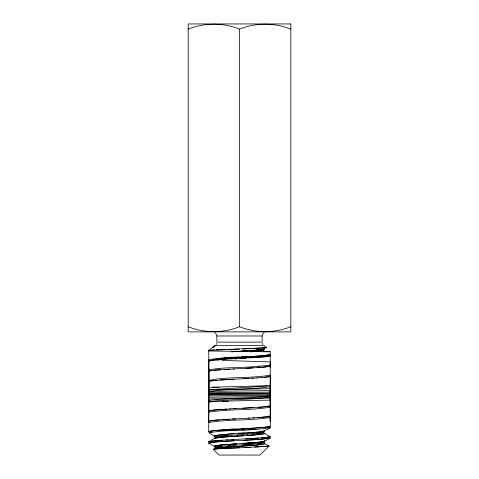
<?xml version="1.0" encoding="UTF-8"?>
<svg xmlns="http://www.w3.org/2000/svg" width="479" height="479" viewBox="0 0 479 479"><rect width="100%" height="100%" fill="white"/><g stroke="black" fill="none" stroke-linecap="round" stroke-linejoin="round"><path stroke-width="0.72" d="M211.49 432.226L208.712 431.543L208.724 394.013L270.264 393.427L270.288 426.424C258.013 428.873 245.176 428.13 232.728 429.316M226.202 359.124L212.508 360.136L208.826 360.813L208.838 394.726L270.21 394.181M209.012 393.726L208.718 350.305L215.167 345.712M210.999 370.566L209.036 370.968L208.844 371.357L208.712 395.852L270.228 395.271L270.24 355.729L267.498 355.137M232.411 419.065L259.432 417.526L270.276 416.161L270.288 392.103L269.946 392.061M270.288 392.103L208.796 392.762L208.718 421.281L214.137 420.257L229.202 419.233M221.909 360.382L270.282 361.932L270.3 367.776M208.772 391.876L208.772 391.612C229.058 388.343 250.14 390.134 270.3 386.601L269.833 386.337M208.79 397.229L270.144 396.522L270.294 376.362L269.97 376.117M270.3 399.049L270.21 400.558M270.3 409.3L270.21 410.808M208.796 350.981L270.282 351.724L270.108 354.711L261.983 355.771M214.867 332.426L216.777 334.923L216.921 342.132L262.079 342.132L262.223 334.923L264.133 332.426M264.612 351.149L263.36 351.861M247.948 434.148L242.398 434.531L243.709 433.172L238.183 433.525L258.013 432.094L264.665 431.022L263.809 432.345L262.594 432.705L252.523 433.812M208.802 371.309L209.76 370.782L214.694 370.165L234.123 368.932M264.647 433.291L264.528 433.645C248.104 436.555 231.165 435.519 214.712 438.267L214.305 438.626M263.935 432.01L262.486 432.729L256.72 433.447M270.288 375.123C250.361 378.685 228.136 376.422 208.814 380.356M215.4 446.763L214.382 446.404L214.526 446.045L221.813 444.973L236.482 443.901L234.435 445.326L245.32 444.596L261.468 443.171L263.971 442.446L263.516 442.087M216.724 343.389L216.155 344.521M227.154 435.591L216.622 436.692L215.071 437.411L216.73 436.668M214.388 438.692L215.52 438.081L221.16 437.309L243.913 435.692M214.382 446.404L214.526 446.045L215.334 447.841M219.137 436.327L226.86 435.609L227.627 434.243C241.518 431.292 257.9 436.052 270.306 427.735L267.294 426.945M260.54 444.668L258.696 443.518L260.54 444.668L264.653 443.602L263.971 442.434L258.696 443.518L256.989 445.027L222.142 447.512L216.071 448.224L214.275 448.937M264.636 348.652L260.552 349.718L242.434 351.137M263.923 349.939L262.306 350.658L250.529 351.843L260.54 350.921L263.869 350.203L263.833 349.844M208.778 421.364L210.425 420.7L219.376 419.855M214.712 438.267L215.287 437.357M208.76 350.802L209.539 350.305L211.969 350.107L239.5 349.083M221.813 444.973L220.777 446.41L218.292 445.332L221.813 444.973L220.777 446.41L215.831 447.129L215.059 447.488L215.424 447.847M270.24 355.729L265.504 356.753L243.715 358.16M212.73 347.742L214.382 346.077M268.066 445.853L268.976 446.069L260.031 455.05L218.969 455.05L213.4 449.44A26.04 1.096 0.6 0 1 213.412 449.236L214.466 449.051M208.742 441.848L213.448 440.854L227.477 439.86M264.121 440.884L264.683 441.039L262.947 441.752L261.474 443.171L260.414 442.111L241.979 443.542M262.947 441.752L261.468 443.171L260.414 442.111L262.947 441.752L260.414 442.111M208.802 400.821L211.341 400.043L224.657 398.983C239.548 397.462 255.996 398.564 270.144 395.444M213.083 347.215L214.305 346.143L214.814 346.527M258.708 443.518L256.989 445.027L263.701 444.195L264.665 443.799L264.462 443.458L269 446.123L244.428 447.584M224.172 357.957L228.136 358.262L228.974 357.556M264.234 349.101L264.701 348.742C255.391 351.299 245.038 350.359 235.423 351.604M214.418 346.06L215.478 345.652M214.257 436.034L216.496 435.315L227.627 434.243L223.106 434.603M208.7 441.812L214.544 438.345M270.294 376.362L264.282 377.392M245.11 444.608L250.2 444.249L252.415 442.83L247.374 443.183M270.234 400.079L222.208 401.145M208.73 350.622L208.718 350.305L209.539 350.305M234.081 440.782L215.634 441.937L208.742 443.093L214.664 446.554L214.323 446.2L215.119 445.847L220.095 445.135L261.744 441.943L264.659 441.237L270.156 438.057L269.881 437.656L270.234 438.034L262.57 439.117L243.458 440.285M208.712 431.543L214.382 430.519L229.603 429.495M270.048 390.529L270.276 405.911L269.833 406.15L258.834 407.324L229.519 408.964M270.246 405.803L264.486 406.875M242.368 446.093L245.32 444.596L247.697 445.733L245.32 444.596M226.513 447.158L229.465 445.68L231.525 446.805L229.471 445.68L217.885 446.757L215.023 447.482M262.306 350.658L263.749 349.993M268.976 446.069L254.81 447.152M270.306 427.735C250.02 431.118 228.974 429.352 208.706 432.747L214.61 436.267M214.281 435.914L220.364 434.848L234.189 433.788M209.006 411.221L208.766 410.898L211.987 410.24L221.789 409.419M209.155 441.518L222.603 440.165M188.181 29.081C204.629 22.603 223.052 22.603 239.5 29.081C255.948 22.603 274.371 22.603 290.819 29.081M290.819 326.744C274.371 333.228 255.948 333.228 239.5 326.744C223.052 333.228 204.629 333.228 188.181 326.744M270.156 438.057C249.912 441.267 229.088 439.758 208.832 442.919L209.089 443.32M215.227 437.052L216.622 436.692L216.496 435.315L214.754 435.674M263.456 351.843L264.665 351.436L264.492 351.083M258.013 432.094L253.888 432.453M269.138 426.825L247.194 428.537M209.742 381.062L221.047 379.973L253.104 378.165M268.06 416.742L270.186 416.275L270.03 415.892M267.186 386.062L215.64 389.343L209.682 390.038L208.73 390.385L209.167 390.732M236.482 443.901L231.135 444.261M264.959 437.626L270.252 436.662L264.438 433.214L264.725 433.453L263.947 433.818L259.923 434.483L247.841 435.429M255.954 350.173L259.726 349.814M216.742 380.278L210.604 380.913L208.742 381.559L208.766 410.898M215.957 430.37L208.814 431.411L211.389 432.208M264.731 417.113L257.445 417.67M213.879 370.255L220.675 369.722M246.356 350.885L240.931 351.245M260.959 377.662L268.881 376.847L270.234 376.314L269.761 376.051M258.265 444.901C243.691 446.703 228.537 445.823 214.239 448.853L214.873 449.236M261.205 437.938L263.216 437.782M250.2 444.249L254.786 443.889M263.246 406.982L258.666 407.324M216.538 430.328L224.573 429.783M226.86 435.609L232.064 435.231M247.667 434.172L252.798 433.788L252.954 434.345M258.654 366.267L268.318 365.387L270.084 364.968L269.785 364.507M257.726 367.615L267.132 366.824L270.294 366.034L269.779 365.77L270.252 366.154L262.791 367.237L246.014 368.285M229.339 445.692L234.62 445.32M261.672 355.795L251.301 356.46M256.989 377.937L261.193 377.638M231.728 435.249L237.327 434.872L237.62 435.692M231.62 351.849L236.973 351.49M236.997 434.89L242.703 434.507M258.834 438.105L232.093 439.614M220.334 380.009L233.806 379.218M222.825 419.622L235.446 418.891M252.457 378.212L257.373 377.901M223.232 409.329L226.872 409.114M252.948 417.951L254.235 417.874M211.401 350.131L214.023 349.975M249.445 357.849L266.234 356.663L270.336 355.837L267.695 355.155M224.825 369.459L229.345 369.195M270.21 398.037L208.904 398.983M253.211 407.665L242.907 408.24M232.207 358.783L212.203 360.166L208.682 360.885L209.239 361.256M252.649 366.645C238.44 368.303 222.388 366.872 208.85 370.075M253.475 367.878L233.195 368.974M230.249 408.934L215.364 409.904L208.91 410.802A29.728 1.581 0.2 0 0 209.113 411.263M227.705 429.597L235.866 429.154M226.83 439.908L233.423 439.53M239.344 357.106C240.404 356.759 206.275 359.1 219.172 360.04M245.326 356.789L251.152 356.472M243.667 378.691L248.499 378.428M248.044 418.227L249.349 418.155M245.805 438.866L265.677 437.549L270.246 436.555L269.294 436.225M231.638 358.801L244.889 358.106M233.536 408.743L236.195 408.599M270.282 351.724L264.785 351.82M216.113 349.909L225.801 349.496M269.635 388.709L208.916 389.702M210.365 387.23L270.288 385.637L269.916 385.511M250.559 447.35L221.591 448.512L213.323 449.272L214.52 449.649M233.77 447.979L239.5 447.769M242.871 348.963L266.689 347.688L263.737 345.425L215.263 345.425M208.748 393.702L270.276 393.247L269.797 393.223M228.854 349.407L266.659 347.718L266.18 347.497M269.228 390.63L208.712 391.367L209.101 391.403M256.738 433.148L260.079 433.088M216.921 335.983L262.079 335.983M235.602 430.591L222.783 429.711M242.188 356.633L254.816 357.52M235.434 358.765L236.548 358.837M236.913 430.681L223.208 429.735M241.709 356.61L255.121 357.568M241.242 357.861L230.854 357.148M231.602 358.508L236.65 358.837M241.913 428.466L248.08 428.879L248.595 429.902M237.596 429.465L243.374 429.849M234.518 357.406L245.895 358.172M232.279 429.106L237.973 429.489M228.136 358.262L233.267 358.615M242.997 429.825L245.972 430.028M247.29 428.819L255.169 429.412M230.95 358.466L224.579 357.981M230.525 428.974L232.65 429.13M252.277 429.172L255.181 429.412M208.724 394.013L209.149 394.049M255.87 348.682L257.205 348.802M239.865 357.765L245.194 358.286M208.712 395.852L209.012 395.882M265.815 347.419L266.563 347.556M214.855 346.539L214.263 346.173M268.282 445.883L269 446.123M208.742 443.093L209.73 443.476M270 354.292L269.821 354.819C249.703 357.909 228.615 356.131 208.772 359.741M208.7 441.824L209.299 442.117M269.731 426.076L270.288 426.424M269.803 415.82L270.276 416.161M269.964 396.624L270.324 396.887C250.104 400.384 229.058 398.588 208.772 401.893L208.874 402.156M269.988 417.191L270.276 417.454C250.032 420.873 228.992 419.095 208.712 422.46L208.868 422.723M269.958 406.905L270.24 407.168C250.056 410.647 229.04 408.826 208.808 412.179L208.904 412.443M264.426 440.878L264.659 441.237M262.845 344.521L262.276 343.389M263.971 442.434L264.456 443.961M208.826 360.813L208.934 361.154M222.813 435.95L222.957 436.908M270.21 366.267L270.3 366.872M270.21 376.512L270.3 378.021M270.21 386.793L270.3 388.301M270.276 421.861L269.922 418.023M239.5 29.081L239.5 326.744M209.461 401.887A30.8 0.491 -0.6 0 1 228.309 401.33M212.46 387.493A30.8 0.449 -0.2 0 1 219.154 387.343M269.779 388.601A30.668 0.353 0.1 0 1 270.03 388.709M259.834 366.255A32.524 0.964 -2.5 0 1 253.607 366.657M270.264 426.472A32.416 1.7 -0.4 0 1 269.408 426.825M268.569 416.736A32.524 1.545 -1.3 0 1 265.432 417.119M214.406 449.051A27.363 0.647 -2.1 0 1 223.693 448.386M223.477 448.38A26.782 1.054 -1.3 0 1 233.638 447.955M217.879 446.757L216.071 448.224L217.885 446.757L218.61 447.871L217.885 446.757M290.819 23.95L188.181 23.95L188.181 331.881L290.819 331.881L290.819 23.95"/></g></svg>
